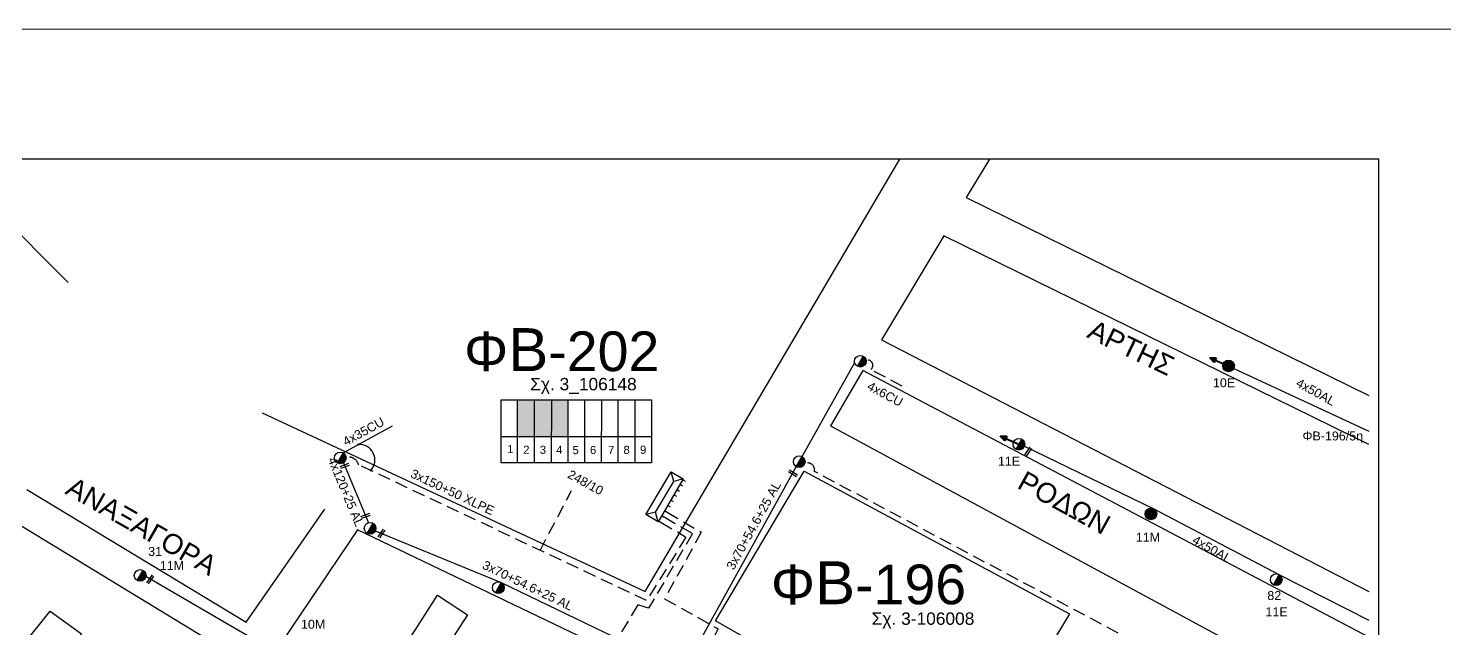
# Model space of a CAD drawing. Header units: millimetres. Extents: x 1138 to 9186, y 1584 to 2927.
# Drawn here: x 8757.7 to 9043.1, y 2805.9 to 2926.9 of the extents above; entities that cross this region are included whole.
import ezdxf
from ezdxf.enums import TextEntityAlignment as Align

# ---------------------------------------------------------------- set-up
doc = ezdxf.new("R2010")
doc.units = ezdxf.units.MM
doc.linetypes.add('DASHED', pattern=[19.05, 12.7, -6.35])
for name, color, linetype, lineweight in [('3x150+50', 7, 'Continuous', 30), ('3x150+50 XLPE', 7, 'SYN_LINE', 30), ('3x70+54.6+25 AL', 7, 'SYN_LINE', 30), ('4x120+25 AL', 7, 'SYN_LINE', 30), ('4x35CU', 7, 'DASHED', 30), ('4x50AL', 7, 'Continuous', 30), ('4x6CU', 7, 'Continuous', 30), ('Υπόβαθρο ΔΕΗ', 7, 'Continuous', 30)]:
    doc.layers.add(name, color=color, linetype=linetype, lineweight=lineweight)
for name, color, linetype in [('Pillar OTE', 7, 'Continuous'), ('TEXT ΚΑΛΩΔΙΩΝ', 7, 'Continuous'), ('Άγνωστα', 7, 'Continuous'), ('Επίτονοι', 7, 'Continuous'), ('Επιγραφές - Σχήματα', 7, 'Continuous'), ('Καλώδια ΧΤ   3x150AL+50CU', 7, 'DASHED'), ('Μηχανική τομή', 7, 'Continuous'), ('Στύλος Ξύλινος', 7, 'Continuous'), ('Στύλος Ξύλινος @ 1', 7, 'Continuous'), ('Στύλος ΦΜ', 7, 'Continuous'), ('Στύλος ΦΜ @ 1', 7, 'Continuous'), ('Συνδέσεις', 7, 'Continuous'), ('Υποσταθμός πόλεως', 7, 'Continuous')]:
    doc.layers.add(name, color=color, linetype=linetype)
doc.styles.add('arial', font='arial.ttf')
doc.styles.get("Standard").update_dxf_attribs({"font": 'arial.ttf'})
doc.linetypes.add('SYN_LINE', pattern='A,0.5,-0.0001,["/\\/\\/\\/",Standard,S=0.1,R=0,X=0,Y=-0.05],-0.25', length=0.7501)

# ---------------------------------------------------------------- blocks, each defined once
blk = doc.blocks.new('ΥΠΑΡΧΩΝ ΤΣΙΜΕΝΤΕΝΙΟΣ ΣΤΥΛΟΣ')
at = {"layer": 'Στύλος ΦΜ'}
blk.add_hatch(color=7, dxfattribs=at).paths.add_polyline_path([(-1.29, -2.28, 0.574793), (2.62, 0, 0.268822), (1.3, 2.27)])
at = {"layer": 'Στύλος ΦΜ', "color": 7}
blk.add_line((-1.29, -2.28), (1.3, 2.27), dxfattribs=at)
blk.add_circle((0, 0), 2.62, dxfattribs=at)
at = {"layer": 'Στύλος ΦΜ', "flags": 4}
for tag, p in [('ΤΥΠΟΣ', (-4.91, 3.03)), ('ΑΡΙΘΜΟΣ', (-4.68, 8.05))]:
    blk.add_attdef(tag, p, '', height=4, dxfattribs=at)
blk = doc.blocks.new('ΥΠΑΡΧΩΝ ΞΥΛΙΝΟΣ ΣΤΥΛΟΣ')
at = {"layer": 'Στύλος Ξύλινος'}
h = blk.add_hatch(color=7, dxfattribs=at)
h.paths.add_polyline_path([(-2.62, 0, 0.270008), (-1.29, -2.28), (1.3, 2.27, 0.576266)])
h.paths.add_polyline_path([(-1.29, -2.28, 0.574793), (2.62, 0, 0.268822), (1.3, 2.27)])
at = {"layer": 'Στύλος Ξύλινος', "color": 7}
blk.add_line((-1.29, -2.28), (1.3, 2.27), dxfattribs=at)
blk.add_circle((0, 0), 2.62, dxfattribs=at)
at = {"layer": 'Στύλος Ξύλινος', "flags": 4}
for tag, p in [('ΑΡΙΘΜΟΣ', (-4.91, 8.6)), ('ΤΥΠΟΣ', (-4.85, 3.39))]:
    blk.add_attdef(tag, p, '', height=4, dxfattribs=at)
blk = doc.blocks.new('ΕΠΙΤΟΝΟΣ')
at = {"layer": 'Επίτονοι', "lineweight": 40, "ltscale": 40}
blk.add_hatch(color=256, dxfattribs=at).paths.add_polyline_path([(-1.13, 6.47), (0, 9.1), (1.13, 6.47)])
for p, q in [((-1.13, 6.47), (0, 9.1)), ((1.13, 6.47), (-1.13, 6.47)), ((-1.13, 6.47), (0, 6.47)), ((0, 9.1), (1.13, 6.47)), ((0, 6.47), (0, 0))]:
    blk.add_line(p, q, dxfattribs=at)
blk = doc.blocks.new('ΥΠΟΣΤΑΘΜΟΣ ΠΟΛΕΩΣ 9 ΑΝΑΧΩΡΗΣΕΩΝ')
at = {"layer": 'Υποσταθμός πόλεως', "ltscale": 40}
for p, q in [((-9.63, -2.82), (-9.63, -4)), ((-7.12, -2.82), (-7.12, -4)), ((-4.84, -2.82), (-4.84, -4)), ((-2.36, -2.82), (-2.36, -4)), ((0.09, -2.82), (0.09, -4)), ((2.55, -2.82), (2.55, -4)), ((5.02, -2.82), (5.02, -4)), ((7.48, -2.82), (7.48, -4)), ((9.61, -2.82), (9.61, -4))]:
    blk.add_line(p, q, dxfattribs=at)
blk.add_lwpolyline([(-10.02, 2.82), (10.02, 2.82), (10.02, -2.82), (-10.02, -2.82)], close=True, dxfattribs=at)
for points in [[(-7.21, 0), (-10.02, 2.82)], [(-10.02, -2.82), (-7.21, 0)], [(-7.21, 0), (7.21, 0)], [(7.21, 0), (10.02, 2.82)], [(10.02, -2.82), (7.21, 0)]]:
    blk.add_lwpolyline(points, dxfattribs=at)
at = {"layer": 'Υποσταθμός πόλεως', "linetype": 'SYN_LINE', "ltscale": 40, "flags": 1}
for tag, p in [('ΜΕΤΑΣΧΗΜΑΤΙΣΜΟΣ', (10.79, 1.71)), ('ΙΣΧΥΣ', (10.77, -1.08)), ('ΑΡΙΘΜΟΣ', (10.89, -3.8))]:
    blk.add_attdef(tag, p, '', height=1.8, dxfattribs=at)
blk = doc.blocks.new('ΜΗΧΑΝΙΚΗ ΤΟΜΗ')
at = {"layer": 'Μηχανική τομή', "ltscale": 40}
for p, q in [((-1.9, 0.8), (5.7, 0.8)), ((-1.9, -0.8), (5.7, -0.8))]:
    blk.add_line(p, q, dxfattribs=at)
blk = doc.blocks.new('_ΣΥΝΔΕΣΗ')
at = {"layer": 'Συνδέσεις', "linetype": 'SYN_LINE', "ltscale": 40}
blk.add_hatch(color=256, dxfattribs=at).paths.add_polyline_path([(0.5, 0, 1), (-0.5, 0, 1)])
at = {"layer": 'Συνδέσεις'}
blk.add_circle((0, 0), 0.5, dxfattribs=at)

msp = doc.modelspace()

# ---------------------------------------------------------------- hatches: boundary and pattern name
at = {"layer": 'Καλώδια ΧΤ   3x150AL+50CU', "linetype": 'DASHED', "lineweight": -3, "ltscale": 0.2}
h = msp.add_hatch(color=30, dxfattribs=at)
h.dxf.hatch_style = 1
h.paths.add_polyline_path([(8859.73, 2851.99), (8856.29, 2851.99), (8856.29, 2844.63), (8859.73, 2844.63)])
h = msp.add_hatch(color=6, dxfattribs=at)
h.dxf.hatch_style = 1
h.paths.add_polyline_path([(8859.73, 2844.63), (8863.16, 2844.62), (8863.17, 2851.99), (8859.73, 2851.99)])
h = msp.add_hatch(color=5, dxfattribs=at)
h.dxf.hatch_style = 1
h.paths.add_polyline_path([(8866.46, 2851.99), (8863.17, 2851.99), (8863.16, 2844.62), (8866.46, 2844.62)])

# ---------------------------------------------------------------- linework, layer by layer
at = {"layer": '3x150+50', "lineweight": -3}
msp.add_lwpolyline([(6972.18, 1918.16), (9029.84, 1917.64), (9029.84, 2900.53), (6972.18, 2900.53)], close=True, dxfattribs=at)
at = {"layer": '3x150+50', "color": 2, "linetype": 'DASHED', "lineweight": -3, "ltscale": 0.2}
msp.add_lwpolyline([(8996.6, 2785.04), (9000.89, 2792.51), (8916.12, 2837.57, 0.607413), (8914.18, 2839.2)], format="xyb", dxfattribs=at)
at = {"layer": '3x150+50', "color": 5, "linetype": 'DASHED', "lineweight": -3, "ltscale": 0.2}
msp.add_lwpolyline([(8886.43, 2829.39), (8893.32, 2825.33), (8885.92, 2811.94), (8896.73, 2805.84), (8892.34, 2797.68, 0.365697), (8890.71, 2797.92, -11.919928)], format="xyb", dxfattribs=at)
at = {"layer": '3x150+50', "color": 6, "linetype": 'DASHED', "lineweight": -3, "ltscale": 0.2}
msp.add_lwpolyline([(8885.85, 2828.41), (8891.56, 2825.05), (8882.7, 2810.05), (8880.52, 2810.7), (8875.58, 2802.4), (8877.1, 2801.54), (8860.08, 2772.78, 0.356063), (8858.44, 2771.95, -22.313535)], format="xyb", dxfattribs=at)
at = {"layer": '3x150+50 XLPE', "color": 30, "linetype": 'DASHED', "lineweight": -3, "ltscale": 0.2}
msp.add_lwpolyline([(8885.21, 2827.33), (8890.23, 2824.37), (8882.31, 2811.57), (8824.24, 2838.95, 0.415967), (8821.73, 2840.41)], format="xyb", dxfattribs=at)
msp.add_lwpolyline([(8860.84, 2821.69), (8867.18, 2833.72)], dxfattribs=at)
at = {"layer": '3x70+54.6+25 AL', "color": 2, "linetype": 'SYN_LINE', "lineweight": -3, "ltscale": 15}
for points in [[(8913.64, 2840.58), (8924.24, 2859.53)], [(8890.26, 2798.38), (8912.47, 2838.53)]]:
    msp.add_lwpolyline(points, dxfattribs=at)
at = {"layer": '3x70+54.6+25 AL', "color": 30, "linetype": 'SYN_LINE', "lineweight": -3, "ltscale": 15}
msp.add_lwpolyline([(8827.63, 2825.6), (8852.99, 2815.19), (8888.67, 2797.98)], dxfattribs=at)
at = {"layer": '3x70+54.6+25 AL', "color": 6, "linetype": 'SYN_LINE', "lineweight": -3, "ltscale": 15}
msp.add_lwpolyline([(8805.7, 2802.25), (8781.39, 2816.39)], dxfattribs=at)
at = {"layer": '4x120+25 AL', "color": 30, "linetype": 'SYN_LINE', "lineweight": -3, "ltscale": 15}
msp.add_lwpolyline([(8821.21, 2839.33), (8826.23, 2827.24)], dxfattribs=at)
at = {"layer": '4x35CU', "color": 30, "linetype": 'SYN_LINE', "lineweight": -3, "ltscale": 15}
msp.add_lwpolyline([(8821.14, 2841.34), (8831.07, 2846.8)], dxfattribs=at)
at = {"layer": '4x50AL', "color": 62, "linetype": 'Continuous', "lineweight": -3, "ltscale": 0.2}
msp.add_lwpolyline([(9000.63, 2858.34), (9027.85, 2845.74)], dxfattribs=at)
at = {"layer": '4x50AL', "color": 30, "linetype": 'Continuous', "lineweight": -3, "ltscale": 0.2}
msp.add_lwpolyline([(8958.43, 2842.66), (8984.52, 2830.05), (9009.81, 2816.78), (9027.85, 2807.61)], dxfattribs=at)
at = {"layer": '4x6CU', "color": 2, "linetype": 'DASHED', "lineweight": -3, "ltscale": 0.2}
msp.add_lwpolyline([(8933.77, 2854.76), (8927.49, 2858.13, 0.809167), (8926.54, 2860.03, -0.858425)], format="xyb", dxfattribs=at)
at = {"layer": 'Pillar OTE', "lineweight": -3, "ltscale": 40}
for points in [[(8852.96, 2839.35), (8852.96, 2851.99), (8883.29, 2851.99), (8883.29, 2839.32), (8852.96, 2839.35)], [(8856.28, 2839.35), (8856.29, 2851.99)], [(8859.72, 2839.35), (8859.73, 2851.99)], [(8863.16, 2839.34), (8863.17, 2851.99)], [(8866.46, 2839.34), (8866.46, 2851.99)], [(8869.85, 2839.34), (8869.85, 2851.99)], [(8873.24, 2839.33), (8873.25, 2851.99)], [(8876.58, 2839.33), (8876.58, 2851.99)], [(8879.97, 2839.33), (8879.97, 2851.99)], [(8852.96, 2844.63), (8883.29, 2844.6)]]:
    msp.add_lwpolyline(points, dxfattribs=at)
at = {"layer": 'Επιγραφές - Σχήματα', "lineweight": -3}
msp.add_lwpolyline([(6949.78, 2926.89), (9185.18, 2926.75), (9185.88, 1907.61), (6949.78, 1907.75)], close=True, dxfattribs=at)
at = {"layer": 'Υπόβαθρο ΔΕΗ', "lineweight": -3}
for points in [[(8804.83, 2849.41), (8882.03, 2813.41), (8933.33, 2900.53)], [(8951.37, 2900.53), (8946.68, 2892.82), (9027.85, 2852.92)], [(8704.13, 2845.25), (8725.14, 2865.34), (8751.17, 2890.24), (8765.74, 2875.69)], [(9027.85, 2843.05), (8942.2, 2885.05), (8929.66, 2864.1), (9027.85, 2813.41)], [(9027.85, 2804.18), (8925.88, 2857.92), (8919.39, 2846.77), (9027.85, 2788.14)], [(8757.37, 2833.93), (8801.58, 2807.2), (8817.48, 2830.01)], [(8751.39, 2796.2), (8762.09, 2809.45), (8768.42, 2804.88), (8757.71, 2791.88), (8781.41, 2774.46), (8797.74, 2801.29), (8753.43, 2828.29)]]:
    msp.add_lwpolyline(points, dxfattribs=at)
for points in [[(8914.04, 2837.62), (8967.52, 2808.91), (8948.68, 2777.43), (8896.19, 2807.51)], [(8808.71, 2803.11), (8826.97, 2792.02), (8840.19, 2812.63), (8846.18, 2808.69), (8832.89, 2788.16), (8857.79, 2772.35), (8875.3, 2801.21), (8824.04, 2825.82)]]:
    msp.add_lwpolyline(points, close=True, dxfattribs=at)
msp.add_arc((8824.4, 2839.89), 3.14, 317.7346, 93.7617, dxfattribs=at)

# ---------------------------------------------------------------- block references
at = {"layer": 'Επίτονοι', "lineweight": -3, "xscale": 0.449999999999818, "yscale": 0.449999999999818, "zscale": 0.449999999999818, "rotation": 66.30421483299578}
for p in [(8999.57, 2858.86), (8957.33, 2843.08)]:
    msp.add_blockref('ΕΠΙΤΟΝΟΣ', p, dxfattribs=at)
at = {"layer": 'Μηχανική τομή', "lineweight": -3, "zscale": 0.4999999999999997}
for p, xscale, yscale, rotation in [((8959.43, 2841.96), 0.2499999999999997, 0.2499999999999997, 234.9952030051229), ((8821.86, 2838.83), 0.2499999999999996, 0.2499999999999996, 199.5512170538467), ((8911.42, 2837.47), 0.2499999999999997, 0.2499999999999997, 327.7817760643617), ((8826.05, 2828.76), 0.2499999999999996, 0.2499999999999996, 199.5512170538467), ((8829.1, 2825.46), 0.2499999999999997, 0.2499999999999997, 234.9952030051229), ((8782.52, 2816.22), 0.2499999999999997, 0.2499999999999997, 234.9952030051229)]:
    msp.add_blockref('ΜΗΧΑΝΙΚΗ ΤΟΜΗ', p, dxfattribs=dict(at, xscale=xscale, yscale=yscale, rotation=rotation))
at = {"layer": 'Στύλος Ξύλινος @ 1', "lineweight": -3, "ltscale": 40}
ref = msp.add_blockref('ΥΠΑΡΧΩΝ ΞΥΛΙΝΟΣ ΣΤΥΛΟΣ', (8999.57, 2858.86), dxfattribs=dict(at, xscale=0.4499999999998181, yscale=0.4499999999998181, zscale=0.4499999999998181))
ref.add_attrib('ΤΥΠΟΣ', '10E', (8996.43, 2854.57), dxfattribs={"layer": 'Στύλος Ξύλινος', "height": 1.8, "flags": 4})
ref = msp.add_blockref('ΥΠΑΡΧΩΝ ΞΥΛΙΝΟΣ ΣΤΥΛΟΣ', (8983.93, 2829.03), dxfattribs=dict(at, xscale=0.4499999999998181, yscale=0.4499999999998181, zscale=0.4499999999998181))
ref.add_attrib('ΤΥΠΟΣ', '11M', (8980.9, 2823.42), dxfattribs={"layer": 'Στύλος Ξύλινος', "height": 1.8, "flags": 4})
at = {"layer": 'Στύλος ΦΜ @ 1', "lineweight": -3, "ltscale": 40, "xscale": 0.4499999999998181, "yscale": 0.4499999999998181, "zscale": 0.4499999999998181}
for p in [(8925.38, 2859.81), (8820.56, 2840.32), (8913.05, 2839.56), (8826.58, 2826.12), (8852.41, 2814.17)]:
    msp.add_blockref('ΥΠΑΡΧΩΝ ΤΣΙΜΕΝΤΕΝΙΟΣ ΣΤΥΛΟΣ', p, dxfattribs=at)
at = {"layer": 'Στύλος ΦΜ @ 1', "lineweight": -3, "ltscale": 40}
ref = msp.add_blockref('ΥΠΑΡΧΩΝ ΤΣΙΜΕΝΤΕΝΙΟΣ ΣΤΥΛΟΣ', (8957.33, 2843.08), dxfattribs=dict(at, xscale=0.4499999999998181, yscale=0.4499999999998181, zscale=0.4499999999998181))
ref.add_attrib('ΤΥΠΟΣ', '11E', (8953.1, 2838.76), dxfattribs={"layer": 'Στύλος ΦΜ', "height": 1.8, "flags": 4})
ref = msp.add_blockref('ΥΠΑΡΧΩΝ ΤΣΙΜΕΝΤΕΝΙΟΣ ΣΤΥΛΟΣ', (8780.24, 2816.64), dxfattribs=dict(at, xscale=0.449999999999818, yscale=0.449999999999818, zscale=0.449999999999818))
ref.add_attrib('ΤΥΠΟΣ', '31', (8781.85, 2820.57), dxfattribs={"layer": 'Στύλος ΦΜ', "height": 1.8, "flags": 4})
ref.add_attrib('ΑΡΙΘΜΟΣ', '11M', (8784.19, 2817.71), dxfattribs={"layer": 'Στύλος ΦΜ', "height": 1.8, "flags": 4})
ref = msp.add_blockref('ΥΠΑΡΧΩΝ ΤΣΙΜΕΝΤΕΝΙΟΣ ΣΤΥΛΟΣ', (9009.19, 2815.78), dxfattribs=dict(at, xscale=0.4499999999998181, yscale=0.4499999999998181, zscale=0.4499999999998181))
ref.add_attrib('ΤΥΠΟΣ', '11E', (9007.01, 2808.4), dxfattribs={"layer": 'Στύλος ΦΜ', "height": 1.8, "flags": 4})
ref.add_attrib('ΑΡΙΘΜΟΣ', '82', (9007.39, 2811.68), dxfattribs={"layer": 'Στύλος ΦΜ', "height": 1.8, "flags": 4})
ref = msp.add_blockref('ΥΠΑΡΧΩΝ ΤΣΙΜΕΝΤΕΝΙΟΣ ΣΤΥΛΟΣ', (8806.79, 2801.81), dxfattribs=dict(at, xscale=0.449999999999818, yscale=0.449999999999818, zscale=0.449999999999818))
ref.add_attrib('ΤΥΠΟΣ', '30', (8812.38, 2802.66), dxfattribs={"layer": 'Στύλος ΦΜ', "height": 1.8, "flags": 4})
ref.add_attrib('ΑΡΙΘΜΟΣ', '10M', (8812.65, 2805.89), dxfattribs={"layer": 'Στύλος ΦΜ', "height": 1.8, "flags": 4})
at = {"layer": 'Συνδέσεις', "lineweight": -3, "xscale": 0.25, "yscale": 0.25, "zscale": 0.25}
for p in [(8824.19, 2843.02), (8826.72, 2837.78)]:
    msp.add_blockref('_ΣΥΝΔΕΣΗ', p, dxfattribs=at)
at = {"layer": 'Υποσταθμός πόλεως', "lineweight": -3, "xscale": 0.4999999999999998, "yscale": 0.4999999999999998, "zscale": 0.4999999999999998, "rotation": 59.5083979219021}
msp.add_blockref('ΥΠΟΣΤΑΘΜΟΣ ΠΟΛΕΩΣ 9 ΑΝΑΧΩΡΗΣΕΩΝ', (8885.93, 2832.49), dxfattribs=at)

# ---------------------------------------------------------------- texts
at = {"lineweight": -3, "ltscale": 40, "char_height": 4, "width": 65.6312, "attachment_point": 1, "style": 'arial'}
for s, insert, rotation in [('APTHΣ', (8972.55, 2868.31), 334.3095), ('POΔΩN', (8958.67, 2837.88), 331.1444), ('ANAΞAΓOPA', (8766.91, 2836.69), 330.1688)]:
    msp.add_mtext(s, dxfattribs=dict(at, insert=insert, rotation=rotation))
at = {"lineweight": -3, "ltscale": 30, "char_height": 1.63, "width": 11.2573, "attachment_point": 1}
for s, insert in [('1', (8854.2, 2842.91)), ('2', (8857.44, 2842.78)), ('3', (8860.77, 2842.78)), ('4', (8864.08, 2842.78)), ('5', (8867.38, 2842.7)), ('6', (8870.9, 2842.73)), ('7', (8874.53, 2842.73)), ('8', (8877.64, 2842.75)), ('9', (8880.97, 2842.78))]:
    msp.add_mtext(s, dxfattribs=dict(at, insert=insert))
at = {"layer": 'TEXT ΚΑΛΩΔΙΩΝ', "linetype": 'Continuous', "lineweight": -3, "ltscale": 0.2}
for s, rotation, p in [('4x6CU', 331.7323, (8930.37, 2853.19)), ('4x50AL', 331.0235, (9017.16, 2853.61)), ('4x35CU', 28.8406, (8825.24, 2845.65)), ('4x120+25 AL', 292.5692, (8821.69, 2833.49)), ('3x150+50 XLPE', 334.7616, (8843.18, 2833.44)), ('3x70+54.6+25 AL', 61.0474, (8903.87, 2826.71)), ('4x50AL', 330.6509, (8996.24, 2821.94)), ('3x70+54.6+25 AL', 334.2496, (8858.36, 2814.6))]:
    msp.add_text(s, height=1.8, rotation=rotation, dxfattribs=at).set_placement(p, align=Align.MIDDLE_CENTER)
at = {"layer": 'Άγνωστα', "color": 7, "lineweight": -3, "char_height": 2.5, "width": 4.551914400963142e-14, "attachment_point": 1}
for s, insert in [('Σχ. 3_106148', (8858.83, 2856.44)), ('Σχ. 3-106008', (8927.66, 2809.18))]:
    msp.add_mtext(s, dxfattribs=dict(at, insert=insert))
at = {"layer": 'Άγνωστα', "lineweight": -3, "ltscale": 0.2, "insert": (9014.48, 2845.64), "char_height": 1.8, "width": 18.6352, "attachment_point": 1, "style": 'arial'}
msp.add_mtext('ΦB-196/5η', dxfattribs=at)
at = {"layer": 'Άγνωστα', "lineweight": -3, "ltscale": 40, "insert": (8867.06, 2838.01), "char_height": 1.8, "width": 12.7137, "attachment_point": 1, "rotation": 331.2963, "style": 'arial'}
msp.add_mtext('\\pt3.6;248/10', dxfattribs=at)
at = {"layer": 'Υπόβαθρο ΔΕΗ', "lineweight": -3, "char_height": 8, "width": 84.6573, "attachment_point": 1}
for s, insert in [('Φ{\\H1.0833x;B}-202', (8845.5, 2866.47)), ('Φ{\\H1.0833x;B}-196', (8907.33, 2819.49))]:
    msp.add_mtext(s, dxfattribs=dict(at, insert=insert))

doc.saveas('drawing.dxf')
